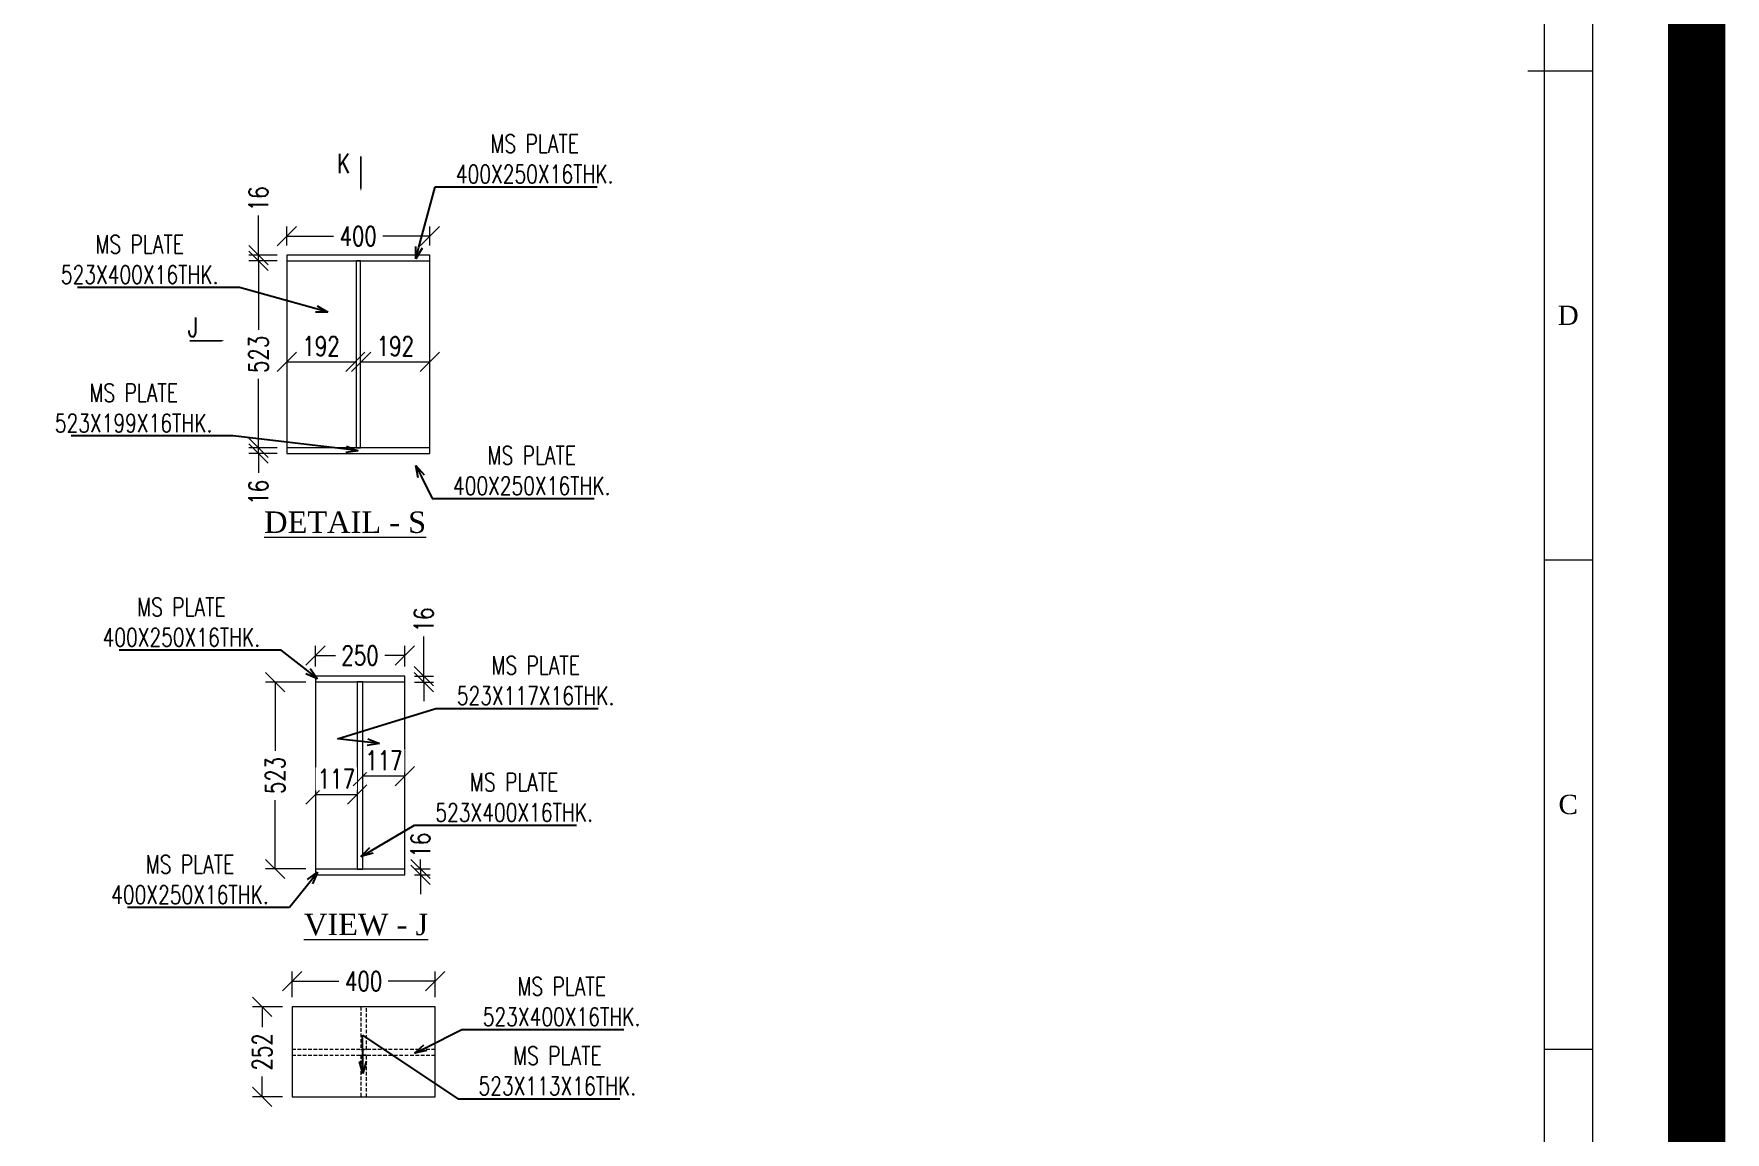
# Model space of a CAD drawing. Header units: millimetres. Extents: x 440906 to 556670, y 99378 to 157816.
# Drawn here: x 533014 to 556670, y 113752 to 129113 of the extents above; entities that cross this region are included whole.
import ezdxf
from ezdxf import colors
from ezdxf.entities.mleader import LeaderData, LeaderLine
from ezdxf.enums import TextEntityAlignment as Align
from ezdxf.math import Vec2, Vec3

# ---------------------------------------------------------------- set-up
doc = ezdxf.new("R2010")
doc.units = ezdxf.units.MM
doc.linetypes.add('HIDDEN', pattern=[0.375, 0.25, -0.125])
doc.layers.get('Defpoints').update_dxf_attribs({"lineweight": 0})
for name, color, linetype, lineweight in [('A2 LAND', 7, 'Continuous', 15), ('Construction Line', 3, 'Continuous', 20), ('Dimentions', 1, 'Continuous', 13), ('Hidden Line', 30, 'HIDDEN', 5), ('Text', 1, 'Continuous', 20)]:
    doc.layers.add(name, color=color, linetype=linetype, lineweight=lineweight)
doc.styles.add('BOS', font='BOOKOS.TTF')
doc.styles.add('EICS CALIBRI', font='calibri.ttf')
doc.styles.add('romans', font='romans.shx', dxfattribs={"width": 0.75})
doc.dimstyles.new('ASHU', dxfattribs={"dimscale": 135, "dimtxt": 2, "dimasz": 2, "dimexe": 1, "dimexo": 1, "dimtad": 0, "dimdec": 0, "dimtxsty": 'romans', "dimblk": 'OBLIQUE', "dimcen": 2.5, "dimclrd": 256, "dimclre": 256, "dimclrt": 256, "dimadec": 0, "dimazin": 0, "dimtfac": 1, "dimtdec": 0, "dimtmove": 0, "dimatfit": 3, "dimldrblk": 'OPEN', "dimfxl": 1, "dimtfill": 1, "dimlwd": 9, "dimlwe": 5, "dimarcsym": 0})

# ---------------------------------------------------------------- blocks, each defined once
blk = doc.blocks.new('A2-P')
at = {"layer": 'A2 LAND', "color": 0}
for p, q in [((533053.66, 184403.89), (533060.38, 184403.89)), ((533055.38, 184353.15), (533060.38, 184353.15)), ((533055.38, 184302.42), (533060.38, 184302.42))]:
    blk.add_line(p, q, dxfattribs=at)
for points in [[(532479.87, 184200.96), (533060.38, 184200.96), (533060.38, 184606.82), (532479.87, 184606.82)], [(532484.87, 184205.96), (533055.38, 184205.96), (533055.38, 184601.82), (532484.87, 184601.82)]]:
    blk.add_lwpolyline(points, close=True, dxfattribs=at)
at = {"layer": 'A2 LAND', "color": 0, "style": 'BOS'}
for s, p in [('D', (533057.84, 184378.52)), ('C', (533057.84, 184327.79))]:
    blk.add_text(s, height=2, dxfattribs=at).set_placement(p, align=Align.MIDDLE)
at = {"layer": 'A2 LAND', "color": 5, "style": 'EICS CALIBRI'}
for tag, height, p in [('CLIENT', 5, (532972.4, 184277.32)), ('PROJECTNAME', 3.5, (532972.4, 184265.93)), ('PROJECTLOCATION', 3.5, (532972.4, 184256.33)), ('DRAWINGNAME1', 5, (532972.25, 184246.62)), ('CODE', 3.5, (532820.7, 184239.3)), ('DRAWINGNAME2', 5, (532972.49, 184238.83)), ('DRAWINGNO1', 3.5, (532940.8, 184227.64)), ('SHNO', 3.5, (533005.25, 184224.03)), ('RV', 3.5, (533046.81, 184224.15)), ('APPD', 3.5, (532745.59, 184211.36))]:
    blk.add_attdef(tag, text='', height=height, dxfattribs=at).set_placement(p, align=Align.MIDDLE)
for tag, p in [('SCALE', (532745.59, 184255.01)), ('DWN', (532745.59, 184244.1)), ('CKD', (532745.59, 184233.19)), ('PRTANT', (532745.6, 184222.28))]:
    blk.add_attdef(tag, text='', height=3.5, dxfattribs=at).set_placement(p, align=Align.MIDDLE_CENTER)
blk = doc.blocks.new('_Oblique')
at = {"color": 0, "linetype": 'ByBlock', "lineweight": -2}
blk.add_line((-0.5, -0.5), (0.5, 0.5), dxfattribs=at)
blk = doc.blocks.new('*D28')
at = {"layer": 'Defpoints', "color": 0, "transparency": 16777216}
for p in [(536551, 125938), (536156, 123323), (536551, 123323)]:
    blk.add_point(p, dxfattribs=at)
at = {"layer": 'Dimentions', "lineweight": 5, "transparency": 16777216}
for p, q in [((536416, 125938), (536021, 125938)), ((536416, 123323), (536021, 123323))]:
    blk.add_line(p, q, dxfattribs=at)
at = {"layer": 'Dimentions', "lineweight": 9, "transparency": 16777216}
for p, q in [((536156, 125938), (536156, 124975)), ((536156, 123323), (536156, 124286))]:
    blk.add_line(p, q, dxfattribs=at)
at = {"layer": 'Dimentions', "lineweight": 9, "transparency": 16777216, "xscale": 270, "yscale": 270, "zscale": 270}
for p, rotation in [((536156, 125938), 90), ((536156, 123323), 270)]:
    blk.add_blockref('_Oblique', p, dxfattribs=dict(at, rotation=rotation))
at = {"layer": 'Dimentions', "transparency": 16777216, "insert": (536156, 124630), "char_height": 270, "attachment_point": 5, "rotation": 90, "style": 'romans', "bg_fill": 3, "box_fill_scale": 1.1, "bg_fill_color": 256, "bg_fill_true_color": 13158600, "bg_fill_transparency": 0}
blk.add_mtext('523', dxfattribs=at)
blk = doc.blocks.new('_Open')
at = {"color": 0, "linetype": 'ByBlock', "lineweight": -2}
for p, q in [((-1, 0.167), (0, 0)), ((-1, -0.167), (0, 0)), ((0, 0), (-1, 0))]:
    blk.add_line(p, q, dxfattribs=at)
blk = doc.blocks.new('*D29')
at = {"layer": 'Defpoints', "color": 0, "transparency": 16777216}
for p in [(536551, 126284), (536551, 126018), (538551, 126018)]:
    blk.add_point(p, dxfattribs=at)
at = {"layer": 'Dimentions', "lineweight": 5, "transparency": 16777216}
for p, q in [((536551, 126153), (536551, 126419)), ((538551, 126153), (538551, 126419))]:
    blk.add_line(p, q, dxfattribs=at)
at = {"layer": 'Dimentions', "lineweight": 9, "transparency": 16777216}
for p, q in [((536551, 126284), (537207, 126284)), ((538551, 126284), (537896, 126284))]:
    blk.add_line(p, q, dxfattribs=at)
at = {"layer": 'Dimentions', "lineweight": 9, "transparency": 16777216, "xscale": 270, "yscale": 270, "zscale": 270, "rotation": 180}
blk.add_blockref('_Oblique', (536551, 126284), dxfattribs=at)
at = {"layer": 'Dimentions', "lineweight": 9, "transparency": 16777216, "xscale": 270, "yscale": 270, "zscale": 270}
blk.add_blockref('_Oblique', (538551, 126284), dxfattribs=at)
at = {"layer": 'Dimentions', "transparency": 16777216, "insert": (537551, 126284), "char_height": 270, "attachment_point": 5, "style": 'romans', "bg_fill": 3, "box_fill_scale": 1.1, "bg_fill_color": 256, "bg_fill_true_color": 13158600, "bg_fill_transparency": 0}
blk.add_mtext('400', dxfattribs=at)
blk = doc.blocks.new('*D30')
at = {"layer": 'Defpoints', "color": 0, "transparency": 16777216}
for p in [(536551, 124525), (537511, 124525), (537511, 124525)]:
    blk.add_point(p, dxfattribs=at)
at = {"layer": 'Dimentions', "lineweight": 9, "transparency": 16777216}
blk.add_line((536551, 124525), (537511, 124525), dxfattribs=at)
at = {"layer": 'Dimentions', "lineweight": 9, "transparency": 16777216, "xscale": 270, "yscale": 270, "zscale": 270, "rotation": 180}
blk.add_blockref('_Oblique', (536551, 124525), dxfattribs=at)
at = {"layer": 'Dimentions', "lineweight": 9, "transparency": 16777216, "xscale": 270, "yscale": 270, "zscale": 270}
blk.add_blockref('_Oblique', (537511, 124525), dxfattribs=at)
at = {"layer": 'Dimentions', "transparency": 16777216, "insert": (537031, 124745), "char_height": 270, "attachment_point": 5, "style": 'romans', "bg_fill": 3, "box_fill_scale": 1.1, "bg_fill_color": 256, "bg_fill_true_color": 13158600, "bg_fill_transparency": 0}
blk.add_mtext('192', dxfattribs=at)
blk = doc.blocks.new('*D31')
at = {"layer": 'Defpoints', "color": 0, "transparency": 16777216}
for p in [(537591, 124525), (538551, 124525), (538551, 124525)]:
    blk.add_point(p, dxfattribs=at)
at = {"layer": 'Dimentions', "lineweight": 9, "transparency": 16777216}
blk.add_line((537591, 124525), (538551, 124525), dxfattribs=at)
at = {"layer": 'Dimentions', "lineweight": 9, "transparency": 16777216, "xscale": 270, "yscale": 270, "zscale": 270, "rotation": 180}
blk.add_blockref('_Oblique', (537591, 124525), dxfattribs=at)
at = {"layer": 'Dimentions', "lineweight": 9, "transparency": 16777216, "xscale": 270, "yscale": 270, "zscale": 270}
blk.add_blockref('_Oblique', (538551, 124525), dxfattribs=at)
at = {"layer": 'Dimentions', "transparency": 16777216, "insert": (538071, 124745), "char_height": 270, "attachment_point": 5, "style": 'romans', "bg_fill": 3, "box_fill_scale": 1.1, "bg_fill_color": 256, "bg_fill_true_color": 13158600, "bg_fill_transparency": 0}
blk.add_mtext('192', dxfattribs=at)
blk = doc.blocks.new('*D82')
at = {"layer": 'Defpoints', "color": 0, "transparency": 16777216}
for p in [(536627, 115505), (536206, 114245), (536627, 114245)]:
    blk.add_point(p, dxfattribs=at)
at = {"layer": 'Dimentions', "lineweight": 5, "transparency": 16777216}
for p, q in [((536492, 115505), (536071, 115505)), ((536492, 114245), (536071, 114245))]:
    blk.add_line(p, q, dxfattribs=at)
at = {"layer": 'Dimentions', "lineweight": 9, "transparency": 16777216}
for p, q in [((536206, 115505), (536206, 115220)), ((536206, 114245), (536206, 114530))]:
    blk.add_line(p, q, dxfattribs=at)
at = {"layer": 'Dimentions', "lineweight": 9, "transparency": 16777216, "xscale": 270, "yscale": 270, "zscale": 270}
for p, rotation in [((536206, 115505), 90), ((536206, 114245), 270)]:
    blk.add_blockref('_Oblique', p, dxfattribs=dict(at, rotation=rotation))
at = {"layer": 'Dimentions', "transparency": 16777216, "insert": (536206, 114875), "char_height": 270, "attachment_point": 5, "rotation": 90, "style": 'romans', "bg_fill": 3, "box_fill_scale": 1.1, "bg_fill_color": 256, "bg_fill_true_color": 13158600, "bg_fill_transparency": 0}
blk.add_mtext('252', dxfattribs=at)
blk = doc.blocks.new('*D32')
at = {"layer": 'Defpoints', "color": 0, "transparency": 16777216}
for p in [(536627, 115863), (536627, 115505), (538627, 115505)]:
    blk.add_point(p, dxfattribs=at)
at = {"layer": 'Dimentions', "lineweight": 5, "transparency": 16777216}
for p, q in [((536627, 115640), (536627, 115998)), ((538627, 115640), (538627, 115998))]:
    blk.add_line(p, q, dxfattribs=at)
at = {"layer": 'Dimentions', "lineweight": 9, "transparency": 16777216}
for p, q in [((536627, 115863), (537282, 115863)), ((538627, 115863), (537972, 115863))]:
    blk.add_line(p, q, dxfattribs=at)
at = {"layer": 'Dimentions', "lineweight": 9, "transparency": 16777216, "xscale": 270, "yscale": 270, "zscale": 270, "rotation": 180}
blk.add_blockref('_Oblique', (536627, 115863), dxfattribs=at)
at = {"layer": 'Dimentions', "lineweight": 9, "transparency": 16777216, "xscale": 270, "yscale": 270, "zscale": 270}
blk.add_blockref('_Oblique', (538627, 115863), dxfattribs=at)
at = {"layer": 'Dimentions', "transparency": 16777216, "insert": (537627, 115863), "char_height": 270, "attachment_point": 5, "style": 'romans', "bg_fill": 3, "box_fill_scale": 1.1, "bg_fill_color": 256, "bg_fill_true_color": 13158600, "bg_fill_transparency": 0}
blk.add_mtext('400', dxfattribs=at)
blk = doc.blocks.new('_Open30')
at = {"color": 0, "linetype": 'ByBlock', "lineweight": -2}
for p, q in [((-1, 0.27), (0, 0)), ((0, 0), (-1, -0.27)), ((0, 0), (-1, 0))]:
    blk.add_line(p, q, dxfattribs=at)
blk = doc.blocks.new('*D69')
at = {"layer": 'Defpoints', "color": 0, "transparency": 16777216}
for p in [(536952, 120048), (536390, 117433), (536952, 117433)]:
    blk.add_point(p, dxfattribs=at)
at = {"layer": 'Dimentions', "lineweight": 5, "transparency": 16777216}
for p, q in [((536817, 120048), (536255, 120048)), ((536817, 117433), (536255, 117433))]:
    blk.add_line(p, q, dxfattribs=at)
at = {"layer": 'Dimentions', "lineweight": 9, "transparency": 16777216}
for p, q in [((536390, 120048), (536390, 119085)), ((536390, 117433), (536390, 118396))]:
    blk.add_line(p, q, dxfattribs=at)
at = {"layer": 'Dimentions', "lineweight": 9, "transparency": 16777216, "xscale": 270, "yscale": 270, "zscale": 270}
for p, rotation in [((536390, 120048), 90), ((536390, 117433), 270)]:
    blk.add_blockref('_Oblique', p, dxfattribs=dict(at, rotation=rotation))
at = {"layer": 'Dimentions', "transparency": 16777216, "insert": (536390, 118741), "char_height": 270, "attachment_point": 5, "rotation": 90, "style": 'romans', "bg_fill": 3, "box_fill_scale": 1.1, "bg_fill_color": 256, "bg_fill_true_color": 13158600, "bg_fill_transparency": 0}
blk.add_mtext('523', dxfattribs=at)
blk = doc.blocks.new('*D127')
at = {"layer": 'Defpoints', "color": 0, "transparency": 16777216}
for p in [(536952, 120419), (536952, 120128), (538202, 120128)]:
    blk.add_point(p, dxfattribs=at)
at = {"layer": 'Dimentions', "lineweight": 5, "transparency": 16777216}
for p, q in [((536952, 120263), (536952, 120554)), ((538202, 120263), (538202, 120554))]:
    blk.add_line(p, q, dxfattribs=at)
at = {"layer": 'Dimentions', "lineweight": 9, "transparency": 16777216}
for p, q in [((536952, 120419), (537233, 120419)), ((538202, 120419), (537922, 120419))]:
    blk.add_line(p, q, dxfattribs=at)
at = {"layer": 'Dimentions', "lineweight": 9, "transparency": 16777216, "xscale": 270, "yscale": 270, "zscale": 270, "rotation": 180}
blk.add_blockref('_Oblique', (536952, 120419), dxfattribs=at)
at = {"layer": 'Dimentions', "lineweight": 9, "transparency": 16777216, "xscale": 270, "yscale": 270, "zscale": 270}
blk.add_blockref('_Oblique', (538202, 120419), dxfattribs=at)
at = {"layer": 'Dimentions', "transparency": 16777216, "insert": (537577, 120419), "char_height": 270, "attachment_point": 5, "style": 'romans', "bg_fill": 3, "box_fill_scale": 1.1, "bg_fill_color": 256, "bg_fill_true_color": 13158600, "bg_fill_transparency": 0}
blk.add_mtext('250', dxfattribs=at)
blk = doc.blocks.new('*D128')
at = {"layer": 'Dimentions', "lineweight": 5, "transparency": 16777216}
for p, q in [((536952, 118606), (536952, 118340)), ((537537, 118606), (537537, 118340))]:
    blk.add_line(p, q, dxfattribs=at)
at = {"layer": 'Dimentions', "lineweight": 9, "transparency": 16777216}
blk.add_line((536952, 118475), (537537, 118475), dxfattribs=at)
at = {"layer": 'Dimentions', "lineweight": 9, "transparency": 16777216, "xscale": 270, "yscale": 270, "zscale": 270, "rotation": 180}
blk.add_blockref('_Oblique', (536952, 118475), dxfattribs=at)
at = {"layer": 'Dimentions', "lineweight": 9, "transparency": 16777216, "xscale": 270, "yscale": 270, "zscale": 270}
blk.add_blockref('_Oblique', (537537, 118475), dxfattribs=at)
at = {"layer": 'Dimentions', "transparency": 16777216, "insert": (537245, 118694), "char_height": 270, "attachment_point": 5, "style": 'romans', "bg_fill": 3, "box_fill_scale": 1.1, "bg_fill_color": 256, "bg_fill_true_color": 13158600, "bg_fill_transparency": 0}
blk.add_mtext('117', dxfattribs=at)
at = {"layer": 'Defpoints', "color": 0, "transparency": 16777216}
for p in [(536952, 118741), (537537, 118741), (537537, 118475)]:
    blk.add_point(p, dxfattribs=at)
blk = doc.blocks.new('*D70')
at = {"layer": 'Dimentions', "lineweight": 5, "transparency": 16777216}
for p, q in [((537617, 118811), (537617, 118865)), ((538202, 118811), (538202, 118865))]:
    blk.add_line(p, q, dxfattribs=at)
at = {"layer": 'Dimentions', "lineweight": 9, "transparency": 16777216}
blk.add_line((538202, 118730), (537617, 118730), dxfattribs=at)
at = {"layer": 'Dimentions', "lineweight": 9, "transparency": 16777216, "xscale": 270, "yscale": 270, "zscale": 270, "rotation": 180}
blk.add_blockref('_Oblique', (537617, 118730), dxfattribs=at)
at = {"layer": 'Dimentions', "lineweight": 9, "transparency": 16777216, "xscale": 270, "yscale": 270, "zscale": 270}
blk.add_blockref('_Oblique', (538202, 118730), dxfattribs=at)
at = {"layer": 'Dimentions', "transparency": 16777216, "insert": (537910, 118949), "char_height": 270, "attachment_point": 5, "style": 'romans', "bg_fill": 3, "box_fill_scale": 1.1, "bg_fill_color": 256, "bg_fill_true_color": 13158600, "bg_fill_transparency": 0}
blk.add_mtext('117', dxfattribs=at)
at = {"layer": 'Defpoints', "color": 0, "transparency": 16777216}
for p in [(537617, 118730), (537617, 118676), (538202, 118676)]:
    blk.add_point(p, dxfattribs=at)
blk = doc.blocks.new('*D64')
at = {"layer": 'Defpoints', "color": 0, "transparency": 16777216}
for p in [(536156, 125938), (536551, 126018), (536551, 125938)]:
    blk.add_point(p, dxfattribs=at)
at = {"layer": 'Dimentions', "lineweight": 9, "transparency": 16777216}
for p, q in [((536156, 126018), (536156, 126573)), ((536156, 125938), (536156, 126018)), ((536156, 125938), (536156, 125668))]:
    blk.add_line(p, q, dxfattribs=at)
at = {"layer": 'Dimentions', "lineweight": 5, "transparency": 16777216}
for p, q in [((536416, 126018), (536021, 126018)), ((536416, 125938), (536021, 125938))]:
    blk.add_line(p, q, dxfattribs=at)
at = {"layer": 'Dimentions', "lineweight": 9, "transparency": 16777216, "xscale": 270, "yscale": 270, "zscale": 270}
for p, rotation in [((536156, 126018), 270), ((536156, 125938), 90)]:
    blk.add_blockref('_Oblique', p, dxfattribs=dict(at, rotation=rotation))
at = {"layer": 'Dimentions', "transparency": 16777216, "insert": (536156, 126806), "char_height": 270, "attachment_point": 5, "rotation": 90, "style": 'romans', "bg_fill": 3, "box_fill_scale": 1.1, "bg_fill_color": 256, "bg_fill_true_color": 13158600, "bg_fill_transparency": 0}
blk.add_mtext('16', dxfattribs=at)
blk = doc.blocks.new('*D65')
at = {"layer": 'Defpoints', "color": 0, "transparency": 16777216}
for p in [(536156, 123323), (536551, 123323), (536551, 123243)]:
    blk.add_point(p, dxfattribs=at)
at = {"layer": 'Dimentions', "lineweight": 9, "transparency": 16777216}
for p, q in [((536156, 123323), (536156, 123593)), ((536156, 123243), (536156, 123323)), ((536156, 123243), (536156, 122973))]:
    blk.add_line(p, q, dxfattribs=at)
at = {"layer": 'Dimentions', "lineweight": 5, "transparency": 16777216}
for p, q in [((536416, 123323), (536021, 123323)), ((536416, 123243), (536021, 123243))]:
    blk.add_line(p, q, dxfattribs=at)
at = {"layer": 'Dimentions', "lineweight": 9, "transparency": 16777216, "xscale": 270, "yscale": 270, "zscale": 270}
for p, rotation in [((536156, 123323), 270), ((536156, 123243), 90)]:
    blk.add_blockref('_Oblique', p, dxfattribs=dict(at, rotation=rotation))
at = {"layer": 'Dimentions', "transparency": 16777216, "insert": (536156, 122701), "char_height": 270, "attachment_point": 5, "rotation": 90, "style": 'romans', "bg_fill": 3, "box_fill_scale": 1.1, "bg_fill_color": 256, "bg_fill_true_color": 13158600, "bg_fill_transparency": 0}
blk.add_mtext('16', dxfattribs=at)
blk = doc.blocks.new('*D121')
at = {"layer": 'Defpoints', "color": 0, "transparency": 16777216}
for p in [(538202, 120128), (538202, 120048), (538469, 120048)]:
    blk.add_point(p, dxfattribs=at)
at = {"layer": 'Dimentions', "lineweight": 9, "transparency": 16777216}
for p, q in [((538469, 120128), (538469, 120683)), ((538469, 120048), (538469, 120128)), ((538469, 120048), (538469, 119778))]:
    blk.add_line(p, q, dxfattribs=at)
at = {"layer": 'Dimentions', "lineweight": 5, "transparency": 16777216}
for p, q in [((538337, 120128), (538604, 120128)), ((538337, 120048), (538604, 120048))]:
    blk.add_line(p, q, dxfattribs=at)
at = {"layer": 'Dimentions', "lineweight": 9, "transparency": 16777216, "xscale": 270, "yscale": 270, "zscale": 270}
for p, rotation in [((538469, 120128), 270), ((538469, 120048), 90)]:
    blk.add_blockref('_Oblique', p, dxfattribs=dict(at, rotation=rotation))
at = {"layer": 'Dimentions', "transparency": 16777216, "insert": (538469, 120917), "char_height": 270, "attachment_point": 5, "rotation": 90, "style": 'romans', "bg_fill": 3, "box_fill_scale": 1.1, "bg_fill_color": 256, "bg_fill_true_color": 13158600, "bg_fill_transparency": 0}
blk.add_mtext('16', dxfattribs=at)
blk = doc.blocks.new('*D122')
at = {"layer": 'Defpoints', "color": 0, "transparency": 16777216}
for p in [(538202, 117433), (538202, 117353), (538423, 117353)]:
    blk.add_point(p, dxfattribs=at)
at = {"layer": 'Dimentions', "lineweight": 9, "transparency": 16777216}
for p, q in [((538423, 117433), (538423, 117703)), ((538423, 117433), (538423, 117353)), ((538423, 117353), (538423, 117083))]:
    blk.add_line(p, q, dxfattribs=at)
at = {"layer": 'Dimentions', "lineweight": 5, "transparency": 16777216}
for p, q in [((538337, 117433), (538558, 117433)), ((538337, 117353), (538558, 117353))]:
    blk.add_line(p, q, dxfattribs=at)
at = {"layer": 'Dimentions', "transparency": 16777216, "insert": (538423, 117767), "char_height": 270, "attachment_point": 5, "rotation": 90, "style": 'romans', "bg_fill": 3, "box_fill_scale": 1.1, "bg_fill_color": 256, "bg_fill_true_color": 13158600, "bg_fill_transparency": 0}
blk.add_mtext('16', dxfattribs=at)
at = {"layer": 'Dimentions', "lineweight": 9, "transparency": 16777216, "xscale": 270, "yscale": 270, "zscale": 270}
for p, rotation in [((538423, 117433), 270), ((538423, 117353), 90)]:
    blk.add_blockref('_Oblique', p, dxfattribs=dict(at, rotation=rotation))
blk = doc.blocks.new('VF')
at = {"layer": 'Construction Line'}
for points in [[(537755.2, 150003.4), (538155.2, 150003.4), (538155.2, 150558.5), (537755.2, 150558.5)], [(537755.2, 150558.5), (537755.2, 150542.5), (538155.2, 150542.5), (538155.2, 150558.5)], [(537949.2, 150019.4), (537961.2, 150019.4), (537961.2, 150542.5), (537949.2, 150542.5)], [(537755.2, 150019.4), (537755.2, 150003.4), (538155.2, 150003.4), (538155.2, 150019.4)]]:
    blk.add_lwpolyline(points, close=True, dxfattribs=at)

msp = doc.modelspace()

# ---------------------------------------------------------------- linework, layer by layer
at = {"layer": 'Construction Line'}
for points in [[(536952.4, 117352.9), (538202.4, 117352.9), (538202.4, 120128.4), (536952.4, 120128.4)], [(536952.4, 120128.4), (536952.4, 120048.4), (538202.4, 120048.4), (538202.4, 120128.4)], [(537537.4, 117432.9), (537617.4, 117432.9), (537617.4, 120048.4), (537537.4, 120048.4)], [(536952.4, 117432.9), (536952.4, 117352.9), (538202.4, 117352.9), (538202.4, 117432.9)], [(536627.1, 114244.7), (538627.1, 114244.7), (538627.1, 115505.2), (536627.1, 115505.2)]]:
    msp.add_lwpolyline(points, close=True, dxfattribs=at)
at = {"layer": 'Hidden Line', "linetype": 'HIDDEN', "ltscale": 200}
for points in [[(537587.1, 114909.9), (537667.1, 114909.9), (537667.1, 115505.2), (537587.1, 115505.2)], [(537587.1, 114244.7), (537667.1, 114244.7), (537667.1, 114829.9), (537587.1, 114829.9)]]:
    msp.add_lwpolyline(points, close=True, dxfattribs=at)
at = {"layer": 'Text'}
for points in [[(537588.7, 126917.4, 0, 117.3, 0), (537588.7, 127112.5, 23.5, 23.5, 0), (537588.7, 127398.7, 23.5, 23.5, 0)], [(535677.4, 124821.4, 0, 117.3, 0), (535482.4, 124821.4, 23.5, 23.5, 0), (535196.2, 124821.4, 23.5, 23.5, 0)]]:
    msp.add_lwpolyline(points, format="xyseb", dxfattribs=at)

# ---------------------------------------------------------------- block references
at = {"layer": 'A2 LAND', "xscale": 134.8532359434997, "yscale": 134.8532359434997, "zscale": 134.8532359434997}
msp.add_blockref('A2-P', (-71330099.8, -24738863.6), dxfattribs=at)

# ---------------------------------------------------------------- texts
at = {"layer": 'Text', "style": 'romans', "width": 0.75}
for s, p in [('K ', (537417.1, 127435.5)), ('J ', (535310.7, 125144.3))]:
    msp.add_text(s, height=270, dxfattribs=at).set_placement(p, align=Align.TOP_CENTER)
at = {"layer": 'Text', "style": 'BOS'}
for s, p in [('%%UDETAIL - S', (537368.7, 122433.2)), ('%%UVIEW - J', (537660.9, 116807.8))]:
    msp.add_text(s, height=300, dxfattribs=at).set_placement(p, align=Align.TOP_CENTER)

# ---------------------------------------------------------------- leaders
at = {"layer": 'Text'}
ml = msp.add_multileader_mtext('Standard', dxfattribs=at)
ml.set_content('MS PLATE\\P400X250X16THK.', color=256, style='romans')
ml.set_leader_properties(color=256)
ml.set_arrow_properties(name='OPEN30')
ml.build(insert=Vec2(0, 0))
ml.multileader.update_dxf_attribs({"text_left_attachment_type": 5, "text_right_attachment_type": 5, "dogleg_length": 0.36, "arrow_head_size": 170, "scale": 85})
ctx = ml.context
ctx.base_point, ctx.scale, ctx.char_height, ctx.arrow_head_size, ctx.landing_gap_size, ctx.plane_origin = Vec3(538615.8, 122613.8), 85, 255, 170, 170, Vec3(536291.6, 126905.1)
ctx.left_attachment, ctx.right_attachment, ctx.text_align_type = 5, 5, 1
notes = []
notes.append((ctx, [(0, (1, 1, 0), (538585.2, 122613.8), (1, 0), 30.6, [(1, [(538356.4, 123078.1)], 0, [])])]))
ctx.mtext.insert, ctx.mtext.alignment, ctx.mtext.flow_direction = Vec3(539978.8, 123344.8), 2, 5
ml = msp.add_multileader_mtext('Standard', dxfattribs=at)
ml.set_content('MS PLATE\\P523X113X16THK.', color=256, style='romans')
ml.set_leader_properties(color=256)
ml.set_arrow_properties(name='OPEN30')
ml.build(insert=Vec2(0, 0))
ml.multileader.update_dxf_attribs({"text_left_attachment_type": 5, "text_right_attachment_type": 5, "dogleg_length": 0.36, "arrow_head_size": 170, "scale": 85})
ctx = ml.context
ctx.base_point, ctx.scale, ctx.char_height, ctx.arrow_head_size, ctx.landing_gap_size, ctx.plane_origin = Vec3(538974, 114219.7), 85, 255, 170, 170, Vec3(536690.4, 118465)
ctx.left_attachment, ctx.right_attachment, ctx.text_align_type = 5, 5, 1
notes.append((ctx, [(0, (1, 1, 0), (538943.4, 114219.7), (1, 0), 30.6, [(0, [(537617.1, 114572.3), (537611.3, 115110.2)], 0, [])])]))
ctx.mtext.insert, ctx.mtext.alignment, ctx.mtext.flow_direction = Vec3(540337, 114950.7), 2, 5
for ctx, leaders in notes:
    for number, flags, end, landing, length, lines in leaders:
        leader = LeaderData()
        leader.index, (leader.has_last_leader_line, leader.has_dogleg_vector, leader.attachment_direction) = number, flags
        leader.last_leader_point, leader.dogleg_vector, leader.dogleg_length = Vec3(end), Vec3(landing), length
        for number, points, colour, breaks in lines:
            line = LeaderLine()
            line.index, line.vertices, line.color, line.breaks = number, Vec3.list(points), colors.encode_raw_color(colour), breaks
            leader.lines.append(line)
        ctx.leaders.append(leader)

# ---------------------------------------------------------------- next in the draw order: dimensions: what is measured, and where the dimension line sits
at = {"layer": 'Dimentions'}
for base, p1, p2, picture, middle in [((536156, 123322.5), (536551.4, 125938.2), (536551.4, 123322.5), '*D28', (536156, 124630.4)), ((536390, 117432.9), (536952.4, 120048.4), (536952.4, 117432.9), '*D69', (536390, 118740.6)), ((536205.6, 114244.7), (536627.1, 115505.2), (536627.1, 114244.7), '*D82', (536205.6, 114874.9))]:
    dim = msp.add_linear_dim(base=base, p1=p1, p2=p2, angle=90, dimstyle='ASHU', override={"dimlfac": 0.2}, dxfattribs=at)
    dim.commit()
    dim.dimension.update_dxf_attribs({"geometry": picture, "text_midpoint": middle})

# ---------------------------------------------------------------- next in the draw order: linework, layer by layer
at = {"layer": 'Hidden Line', "linetype": 'HIDDEN', "ltscale": 200}
msp.add_lwpolyline([(536627.1, 114909.9), (536627.1, 114829.9), (538627.1, 114829.9), (538627.1, 114909.9)], close=True, dxfattribs=at)

# ---------------------------------------------------------------- next in the draw order: dimensions: what is measured, and where the dimension line sits
at = {"layer": 'Dimentions'}
for base, p1, p2, override, picture, middle in [((536551.4, 126284.3), (538551.4, 126018.2), (536551.4, 126018.2), {"dimlfac": 0.2}, '*D29', (537551.4, 126284.3)), ((537511.4, 124525.4), (536551.4, 124525.4), (537511.4, 124525.4), {"dimtad": 3, "dimlfac": 0.2}, '*D30', (537031.4, 124744.8)), ((536952.4, 120419.5), (538202.4, 120128.4), (536952.4, 120128.4), {"dimlfac": 0.2}, '*D127', (537577.4, 120419.5)), ((536627.1, 115863.3), (538627.1, 115505.2), (536627.1, 115505.2), {"dimlfac": 0.2}, '*D32', (537627.1, 115863.3))]:
    dim = msp.add_linear_dim(base=base, p1=p1, p2=p2, dimstyle='ASHU', override=override, dxfattribs=at)
    dim.commit()
    dim.dimension.update_dxf_attribs({"geometry": picture, "text_midpoint": middle})
dim = msp.add_linear_dim(base=(537537.4, 118474.6), p1=(536952.4, 118740.6), p2=(537537.4, 118740.6), dimstyle='ASHU', override={"dimtad": 3, "dimlfac": 0.2}, dxfattribs=at)
dim.commit()
dim.dimension.update_dxf_attribs({"geometry": '*D128', "text_midpoint": (537244.9, 118474.6), "dimtype": 160})

# ---------------------------------------------------------------- next in the draw order: leaders
at = {"layer": 'Text'}
ml = msp.add_multileader_mtext('Standard', dxfattribs=at)
ml.set_content('MS PLATE\\P523X199X16THK.', color=256, style='romans')
ml.set_leader_properties(color=256)
ml.set_arrow_properties(name='OPEN30')
ml.build(insert=Vec2(0, 0))
ml.multileader.update_dxf_attribs({"text_left_attachment_type": 5, "text_right_attachment_type": 5, "dogleg_length": 0.36, "arrow_head_size": 170, "scale": 85})
ctx = ml.context
ctx.base_point, ctx.scale, ctx.char_height, ctx.arrow_head_size, ctx.landing_gap_size, ctx.plane_origin = Vec3(533047.8, 123489.6), 85, 255, 170, 170, Vec3(530682.5, 128262.7)
ctx.left_attachment, ctx.right_attachment, ctx.text_align_type = 5, 5, 1
notes = []
notes.append((ctx, [(1, (1, 1, 0), (535804.5, 123489.6), (-1, 0), 30.6, [(1, [(537551.4, 123282.5)], 0, [])])]))
ctx.mtext.insert, ctx.mtext.alignment, ctx.mtext.flow_direction = Vec3(534410.9, 124220.6), 2, 5
ml = msp.add_multileader_mtext('Standard', dxfattribs=at)
ml.set_content('MS PLATE\\P400X250X16THK.', color=256, style='romans')
ml.set_leader_properties(color=256)
ml.set_arrow_properties(name='OPEN30')
ml.build(insert=Vec2(0, 0))
ml.multileader.update_dxf_attribs({"text_left_attachment_type": 5, "text_right_attachment_type": 5, "dogleg_length": 0.36, "arrow_head_size": 170, "scale": 85})
ctx = ml.context
ctx.base_point, ctx.scale, ctx.char_height, ctx.arrow_head_size, ctx.landing_gap_size, ctx.plane_origin = Vec3(533835.9, 116894.1), 85, 255, 170, 170, Vec3(531511.7, 121185.3)
ctx.left_attachment, ctx.right_attachment, ctx.text_align_type = 5, 5, 1
notes.append((ctx, [(1, (1, 1, 0), (536592.5, 116894.1), (-1, 0), 30.6, [(0, [(536983.2, 117389.1)], 0, [])])]))
ctx.mtext.insert, ctx.mtext.alignment, ctx.mtext.flow_direction = Vec3(535198.9, 117625.1), 2, 5
for ctx, leaders in notes:
    for number, flags, end, landing, length, lines in leaders:
        leader = LeaderData()
        leader.index, (leader.has_last_leader_line, leader.has_dogleg_vector, leader.attachment_direction) = number, flags
        leader.last_leader_point, leader.dogleg_vector, leader.dogleg_length = Vec3(end), Vec3(landing), length
        for number, points, colour, breaks in lines:
            line = LeaderLine()
            line.index, line.vertices, line.color, line.breaks = number, Vec3.list(points), colors.encode_raw_color(colour), breaks
            leader.lines.append(line)
        ctx.leaders.append(leader)

# ---------------------------------------------------------------- next in the draw order: dimensions: what is measured, and where the dimension line sits
at = {"layer": 'Dimentions'}
dim = msp.add_linear_dim(base=(538551.4, 124525.4), p1=(537591.4, 124525.4), p2=(538551.4, 124525.4), dimstyle='ASHU', override={"dimtad": 3, "dimlfac": 0.2}, dxfattribs=at)
dim.commit()
dim.dimension.update_dxf_attribs({"geometry": '*D31', "text_midpoint": (538071.4, 124744.8)})
for base, p1, p2, angle, override, picture, middle in [((536156, 123322.5), (536551.4, 123242.5), (536551.4, 123322.5), 90, {"dimlfac": 0.2, "dimtmove": 2}, '*D65', (536156, 122700.7)), ((537617.4, 118729.7), (538202.4, 118675.6), (537617.4, 118675.6), 180, {"dimtad": 3, "dimlfac": 0.2}, '*D70', (537909.9, 118729.7))]:
    dim = msp.add_linear_dim(base=base, p1=p1, p2=p2, angle=angle, dimstyle='ASHU', override=override, dxfattribs=at)
    dim.commit()
    dim.dimension.update_dxf_attribs({"geometry": picture, "text_midpoint": middle, "dimtype": 160})

# ---------------------------------------------------------------- next in the draw order: leaders
at = {"layer": 'Text'}
ml = msp.add_multileader_mtext('Standard', dxfattribs=at)
ml.set_content('MS PLATE\\P400X250X16THK.', color=256, style='romans')
ml.set_leader_properties(color=256)
ml.set_arrow_properties(name='OPEN30')
ml.build(insert=Vec2(0, 0))
ml.multileader.update_dxf_attribs({"text_left_attachment_type": 5, "text_right_attachment_type": 5, "dogleg_length": 0.36, "arrow_head_size": 170, "scale": 85})
ctx = ml.context
ctx.base_point, ctx.scale, ctx.char_height, ctx.arrow_head_size, ctx.landing_gap_size, ctx.plane_origin = Vec3(538657, 126972.9), 85, 255, 170, 170, Vec3(536291.6, 131486)
ctx.left_attachment, ctx.right_attachment, ctx.text_align_type = 5, 5, 1
notes = []
notes.append((ctx, [(0, (1, 1, 0), (538626.4, 126972.9), (1, 0), 30.6, [(1, [(538356.4, 125964.3)], 0, [])])]))
ctx.mtext.insert, ctx.mtext.alignment, ctx.mtext.flow_direction = Vec3(540020, 127703.9), 2, 5
ml = msp.add_multileader_mtext('Standard', dxfattribs=at)
ml.set_content('MS PLATE\\P523X400X16THK.', color=256, style='romans')
ml.set_leader_properties(color=256)
ml.set_arrow_properties(name='OPEN30')
ml.build(insert=Vec2(0, 0))
ml.multileader.update_dxf_attribs({"text_left_attachment_type": 5, "text_right_attachment_type": 5, "dogleg_length": 0.36, "arrow_head_size": 170, "scale": 85})
ctx = ml.context
ctx.base_point, ctx.scale, ctx.char_height, ctx.arrow_head_size, ctx.landing_gap_size, ctx.plane_origin = Vec3(533132.2, 125566.8), 85, 255, 170, 170, Vec3(530766.8, 130079.9)
ctx.left_attachment, ctx.right_attachment, ctx.text_align_type = 5, 5, 1
notes.append((ctx, [(1, (1, 1, 0), (535888.9, 125566.8), (-1, 0), 30.6, [(1, [(537127.7, 125220.9)], 0, [])])]))
ctx.mtext.insert, ctx.mtext.alignment, ctx.mtext.flow_direction = Vec3(534495.2, 126297.8), 2, 5
ml = msp.add_multileader_mtext('Standard', dxfattribs=at)
ml.set_content('MS PLATE\\P400X250X16THK.', color=256, style='romans')
ml.set_leader_properties(color=256)
ml.set_arrow_properties(name='OPEN30')
ml.build(insert=Vec2(0, 0))
ml.multileader.update_dxf_attribs({"text_left_attachment_type": 5, "text_right_attachment_type": 5, "dogleg_length": 0.36, "arrow_head_size": 170, "scale": 85})
ctx = ml.context
ctx.base_point, ctx.scale, ctx.char_height, ctx.arrow_head_size, ctx.landing_gap_size, ctx.plane_origin = Vec3(533715.3, 120494.1), 85, 255, 170, 170, Vec3(531511.7, 125766.2)
ctx.left_attachment, ctx.right_attachment, ctx.text_align_type = 5, 5, 1
notes.append((ctx, [(1, (1, 1, 0), (536471.9, 120494.1), (-1, 0), 30.6, [(0, [(536983.2, 120094.8)], 0, [])])]))
ctx.mtext.insert, ctx.mtext.alignment, ctx.mtext.flow_direction = Vec3(535078.3, 121225.1), 2, 5
ml = msp.add_multileader_mtext('Standard', dxfattribs=at)
ml.set_content('MS PLATE\\P523X400X16THK.', color=256, style='romans')
ml.set_leader_properties(color=256)
ml.set_arrow_properties(name='OPEN30')
ml.build(insert=Vec2(0, 0))
ml.multileader.update_dxf_attribs({"text_left_attachment_type": 5, "text_right_attachment_type": 5, "dogleg_length": 0.36, "arrow_head_size": 170, "scale": 85})
ctx = ml.context
ctx.base_point, ctx.scale, ctx.char_height, ctx.arrow_head_size, ctx.landing_gap_size, ctx.plane_origin = Vec3(539033.1, 115187.4), 85, 255, 170, 170, Vec3(536667.7, 119700.5)
ctx.left_attachment, ctx.right_attachment, ctx.text_align_type = 5, 5, 1
notes.append((ctx, [(0, (1, 1, 0), (539002.5, 115187.4), (1, 0), 30.6, [(1, [(538338.2, 114858.5)], 0, [])])]))
ctx.mtext.insert, ctx.mtext.alignment, ctx.mtext.flow_direction = Vec3(540396.1, 115918.4), 2, 5
for ctx, leaders in notes:
    for number, flags, end, landing, length, lines in leaders:
        leader = LeaderData()
        leader.index, (leader.has_last_leader_line, leader.has_dogleg_vector, leader.attachment_direction) = number, flags
        leader.last_leader_point, leader.dogleg_vector, leader.dogleg_length = Vec3(end), Vec3(landing), length
        for number, points, colour, breaks in lines:
            line = LeaderLine()
            line.index, line.vertices, line.color, line.breaks = number, Vec3.list(points), colors.encode_raw_color(colour), breaks
            leader.lines.append(line)
        ctx.leaders.append(leader)

# ---------------------------------------------------------------- next in the draw order: dimensions: what is measured, and where the dimension line sits
at = {"layer": 'Dimentions'}
dim = msp.add_linear_dim(base=(536156, 125938.2), p1=(536551.4, 126018.2), p2=(536551.4, 125938.2), angle=90, dimstyle='ASHU', override={"dimlfac": 0.2}, dxfattribs=at)
dim.commit()
dim.dimension.update_dxf_attribs({"geometry": '*D64', "text_midpoint": (536156, 126806.5), "dimtype": 160})

# ---------------------------------------------------------------- next in the draw order: leaders
at = {"layer": 'Text'}
ml = msp.add_multileader_mtext('Standard', dxfattribs=at)
ml.set_content('MS PLATE\\P523X117X16THK.', color=256, style='romans')
ml.set_leader_properties(color=256)
ml.set_arrow_properties(name='OPEN30')
ml.build(insert=Vec2(0, 0))
ml.multileader.update_dxf_attribs({"text_left_attachment_type": 5, "text_right_attachment_type": 5, "dogleg_length": 0.36, "arrow_head_size": 170, "scale": 85})
ctx = ml.context
ctx.base_point, ctx.scale, ctx.char_height, ctx.arrow_head_size, ctx.landing_gap_size, ctx.plane_origin = Vec3(538669.9, 119677.9), 85, 255, 170, 170, Vec3(536202.8, 124248.3)
ctx.left_attachment, ctx.right_attachment, ctx.text_align_type = 5, 5, 1
notes = []
notes.append((ctx, [(0, (1, 1, 0), (538639.3, 119677.9), (1, 0), 30.6, [(0, [(537849.1, 119186.1), (537261.2, 119254.1)], 0, [])])]))
ctx.mtext.insert, ctx.mtext.alignment, ctx.mtext.flow_direction = Vec3(540033, 120408.9), 2, 5
ml = msp.add_multileader_mtext('Standard', dxfattribs=at)
ml.set_content('MS PLATE\\P523X400X16THK.', color=256, style='romans')
ml.set_leader_properties(color=256)
ml.set_arrow_properties(name='OPEN30')
ml.build(insert=Vec2(0, 0))
ml.multileader.update_dxf_attribs({"text_left_attachment_type": 5, "text_right_attachment_type": 5, "dogleg_length": 0.36, "arrow_head_size": 170, "scale": 85})
ctx = ml.context
ctx.base_point, ctx.scale, ctx.char_height, ctx.arrow_head_size, ctx.landing_gap_size, ctx.plane_origin = Vec3(538369.8, 118044.5), 85, 255, 170, 170, Vec3(536004.4, 122817.6)
ctx.left_attachment, ctx.right_attachment, ctx.text_align_type = 5, 5, 1
notes.append((ctx, [(0, (1, 1, 0), (538339.2, 118044.5), (1, 0), 30.6, [(1, [(537588.5, 117606.9)], 0, [])])]))
ctx.mtext.insert, ctx.mtext.alignment, ctx.mtext.flow_direction = Vec3(539732.8, 118775.5), 2, 5
for ctx, leaders in notes:
    for number, flags, end, landing, length, lines in leaders:
        leader = LeaderData()
        leader.index, (leader.has_last_leader_line, leader.has_dogleg_vector, leader.attachment_direction) = number, flags
        leader.last_leader_point, leader.dogleg_vector, leader.dogleg_length = Vec3(end), Vec3(landing), length
        for number, points, colour, breaks in lines:
            line = LeaderLine()
            line.index, line.vertices, line.color, line.breaks = number, Vec3.list(points), colors.encode_raw_color(colour), breaks
            leader.lines.append(line)
        ctx.leaders.append(leader)

# ---------------------------------------------------------------- next in the draw order: block references
at = {"layer": 'Construction Line', "color": 4, "xscale": 5, "yscale": 5, "zscale": 5}
msp.add_blockref('VF', (-2152224.5, -626774.5), dxfattribs=at)

# ---------------------------------------------------------------- next in the draw order: dimensions: what is measured, and where the dimension line sits
at = {"layer": 'Dimentions'}
for base, p1, p2, override, picture, middle in [((538468.7, 120048.4), (538202.4, 120128.4), (538202.4, 120048.4), {"dimlfac": 0.2}, '*D121', (538468.7, 120916.7)), ((538422.7, 117352.9), (538202.4, 117432.9), (538202.4, 117352.9), {"dimlfac": 0.2, "dimtmove": 2}, '*D122', (538422.7, 117767.4))]:
    dim = msp.add_linear_dim(base=base, p1=p1, p2=p2, angle=90, dimstyle='ASHU', override=override, dxfattribs=at)
    dim.commit()
    dim.dimension.update_dxf_attribs({"geometry": picture, "text_midpoint": middle, "dimtype": 160})

# ---------------------------------------------------------------- next in the draw order: linework, layer by layer
at = {"layer": 'Dimentions', "color": 3, "const_width": 800}
msp.add_lwpolyline([(475080.3, 157416.4), (556270.3, 157416.4), (556270.3, 99778.1), (475080.3, 99778.1)], close=True, dxfattribs=at)

doc.saveas('drawing.dxf')
